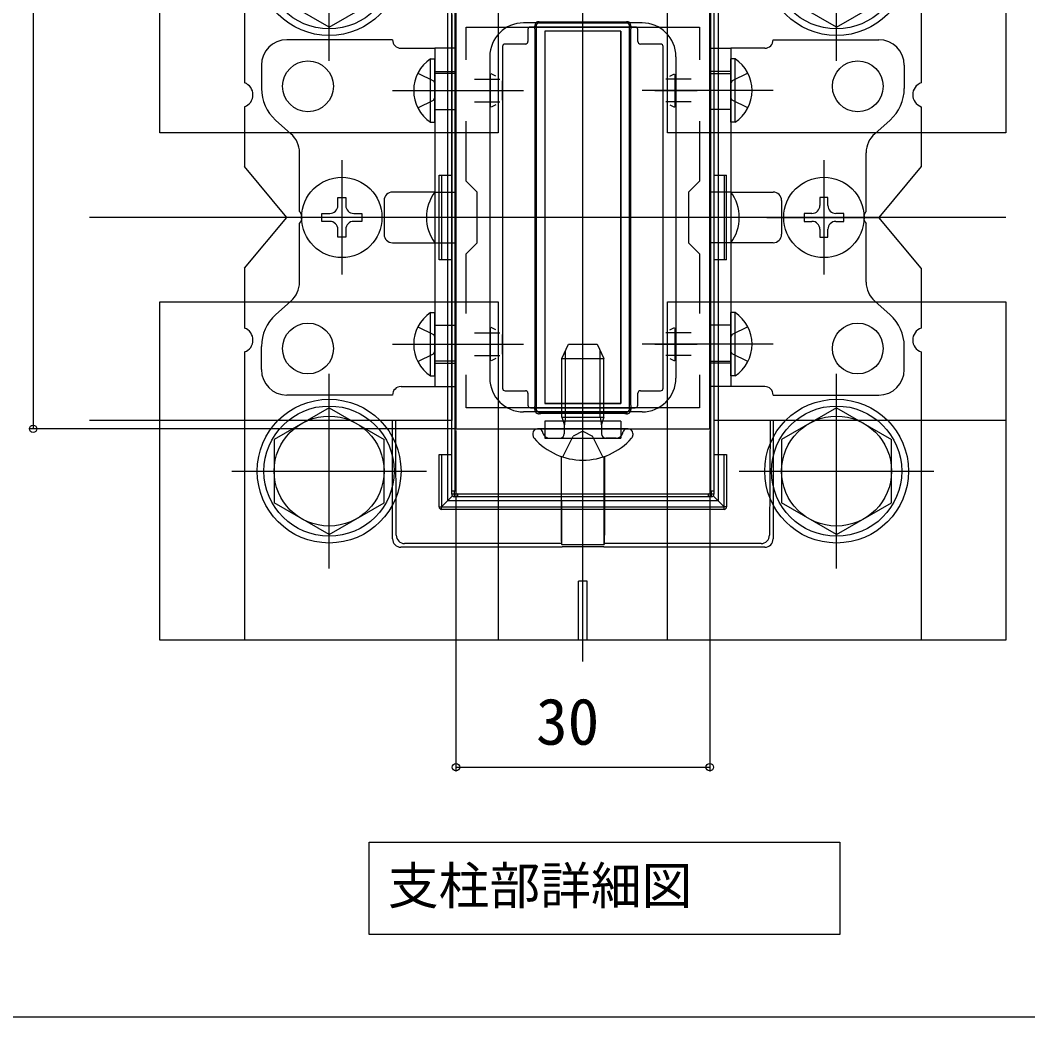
# Model space of a CAD drawing. Units: millimetres, scale not verified, with parts at other scales. Extents: x -875 to 875, y -1300 to 1293.
# Drawn here: x 198.6 to 436.9, y -1299.6 to -1063.9 of the extents above; entities that cross this region are included whole.
import ezdxf
from ezdxf.enums import TextEntityAlignment as Align

# ---------------------------------------------------------------- set-up
doc = ezdxf.new("R2010")
doc.units = ezdxf.units.MM
doc.header["$LTSCALE"] = 8
for name, color, linetype in [('0-2_USER1', 3, 'Continuous'), ('0-3_YKK_11', 7, 'Continuous'), ('0-4_YKK_12', 2, 'Continuous'), ('0-5_YKK_13', 4, 'Continuous'), ('0-6_YKK_D', 6, 'Continuous'), ('0-7_YKK_ZWAK', 7, 'Continuous'), ('0-8_YSS_K', 3, 'Continuous')]:
    doc.layers.add(name, color=color, linetype=linetype)
doc.styles.add('ＭＳ ゴシック', font='')
doc.styles.get('ＭＳ ゴシック').set_extended_font_data('MS Gothic')

msp = doc.modelspace()

# ---------------------------------------------------------------- linework, layer by layer
at = {"layer": '0-2_USER1'}
msp.add_lwpolyline([(281.134, -1272.262), (281.134, -1258.262), (392.442, -1258.262), (392.442, -1280.144), (281.134, -1280.144)], close=True, dxfattribs=at)
at = {"layer": '0-3_YKK_11'}
for p, q in [((309.68, -1075.554), (309.68, -1085.554)), ((353.68, -1075.554), (353.68, -1085.554)), ((304.68, -1080.554), (314.68, -1080.554)), ((348.68, -1080.554), (358.68, -1080.554)), ((309.68, -1135.554), (309.68, -1145.554)), ((353.68, -1135.554), (353.68, -1145.554)), ((304.68, -1140.554), (314.68, -1140.554)), ((348.68, -1140.554), (358.68, -1140.554))]:
    msp.add_line(p, q, dxfattribs=at)
msp.add_lwpolyline([(301.68, -1060.554), (301.68, -1160.554), (361.68, -1160.554), (361.68, -1060.554)], close=True, dxfattribs=at)
for points in [[(304.08, -1073.287), (304.08, -1065.554), (359.28, -1065.554), (359.28, -1073.287)], [(304.08, -1133.287), (304.08, -1119.154), (306.68, -1116.554), (306.68, -1104.554), (304.08, -1101.954), (304.08, -1087.82)], [(359.28, -1087.82), (359.28, -1101.954), (356.68, -1104.554), (356.68, -1116.554), (359.28, -1119.154), (359.28, -1133.287)], [(359.28, -1147.82), (359.28, -1155.554), (304.08, -1155.554), (304.08, -1147.82)]]:
    msp.add_lwpolyline(points, dxfattribs=at)
at = {"layer": '0-4_YKK_12'}
for p, q in [((331.68, -1215.554), (331.68, -1005.554)), ((362.68, -1062.554), (362.68, -1158.554)), ((345.68, -1064.554), (317.68, -1064.554)), ((309.68, -1072.554), (309.68, -1148.554)), ((353.68, -1072.554), (353.68, -1148.554)), ((345.68, -1156.554), (317.68, -1156.554)), ((431.68, -1158.554), (362.68, -1158.554))]:
    msp.add_line(p, q, dxfattribs=at)
msp.add_lwpolyline([(300.68, -1062.554), (300.68, -1158.554), (215.035, -1158.554)], dxfattribs=at)
for centre, start, end in [((317.68, -1072.554), 90, 180), ((345.68, -1072.554), 0, 90), ((317.68, -1148.554), 180, 270), ((345.68, -1148.554), 270, 0)]:
    msp.add_arc(centre, 8, start, end, dxfattribs=at)
at = {"layer": '0-5_YKK_13'}
for p, q in [((251.68, -1010.554), (251.68, -1078.725)), ((411.68, -1010.554), (411.68, -1078.725)), ((271.68, -1073.554), (271.68, -1027.554)), ((391.68, -1073.554), (391.68, -1027.554)), ((363.68, -1043.554), (363.68, -1177.554)), ((300.68, -1175.178), (300.68, -1045.929)), ((301.381, -1045.974), (301.381, -1175.223)), ((361.978, -1175.223), (361.978, -1045.974)), ((362.68, -1045.929), (362.68, -1175.178)), ((271.68, -1065.554), (258.68, -1058.071)), ((271.68, -1065.554), (284.68, -1058.071)), ((391.68, -1065.554), (378.68, -1058.071)), ((391.68, -1065.554), (404.68, -1058.071)), ((322.405, -1064.599), (321.28, -1064.599)), ((322.405, -1064.335), (340.955, -1064.335)), ((322.405, -1064.599), (322.405, -1064.335)), ((340.955, -1064.599), (322.405, -1064.599)), ((340.955, -1064.335), (340.955, -1064.599)), ((342.08, -1064.599), (340.955, -1064.599)), ((318.68, -1066.154), (318.68, -1068.954)), ((344.08, -1065.554), (319.28, -1065.554)), ((320.389, -1154.836), (320.389, -1066.361)), ((320.68, -1065.199), (320.68, -1066.322)), ((320.68, -1066.322), (320.68, -1154.797)), ((340.68, -1066.554), (322.68, -1066.554)), ((322.68, -1066.554), (322.68, -1154.554)), ((340.68, -1066.554), (340.68, -1154.554)), ((342.68, -1066.322), (342.68, -1065.199)), ((342.68, -1154.797), (342.68, -1066.322)), ((342.971, -1066.361), (342.971, -1154.836)), ((344.68, -1068.954), (344.68, -1066.154)), ((286.68, -1068.554), (261.68, -1068.554)), ((318.08, -1069.554), (313.28, -1069.554)), ((350.08, -1069.554), (345.28, -1069.554)), ((376.68, -1068.554), (401.68, -1068.554)), ((288.68, -1070.554), (296.68, -1070.554)), ((312.68, -1070.154), (312.68, -1150.954)), ((350.68, -1150.954), (350.68, -1070.154)), ((374.68, -1070.554), (366.68, -1070.554)), ((255.68, -1074.554), (255.68, -1080.063)), ((295.662, -1088.054), (295.662, -1073.054)), ((295.662, -1073.054), (296.68, -1073.054)), ((296.68, -1088.054), (296.68, -1073.054)), ((367.698, -1073.054), (366.68, -1073.054)), ((366.68, -1088.054), (366.68, -1073.054)), ((367.698, -1088.054), (367.698, -1073.054)), ((407.68, -1074.554), (407.68, -1080.063)), ((296.68, -1076.054), (301.68, -1076.054)), ((301.68, -1076.554), (296.68, -1076.554)), ((309.88, -1084.455), (309.88, -1076.652)), ((311.102, -1077.165), (310.008, -1076.618)), ((352.257, -1077.165), (353.351, -1076.618)), ((353.48, -1084.455), (353.48, -1076.652)), ((366.68, -1076.054), (361.68, -1076.054)), ((361.68, -1076.554), (366.68, -1076.554)), ((306.079, -1077.862), (312.071, -1077.862)), ((312.68, -1082.863), (312.68, -1078.244)), ((350.68, -1082.863), (350.68, -1078.244)), ((357.281, -1077.862), (351.289, -1077.862)), ((286.68, -1080.554), (317.68, -1080.554)), ((376.68, -1080.554), (345.68, -1080.554)), ((306.079, -1083.245), (312.071, -1083.245)), ((311.102, -1083.943), (310.008, -1084.49)), ((357.281, -1083.245), (351.289, -1083.245)), ((352.257, -1083.943), (353.351, -1084.49)), ((251.68, -1084.382), (251.68, -1098.554)), ((296.68, -1085.054), (301.68, -1085.054)), ((366.68, -1085.054), (361.68, -1085.054)), ((411.68, -1084.382), (411.68, -1098.554)), ((259.036, -1087.537), (262.666, -1090.764)), ((295.662, -1088.054), (296.68, -1088.054)), ((367.698, -1088.054), (366.68, -1088.054)), ((404.323, -1087.537), (400.694, -1090.764)), ((264.68, -1109.126), (264.68, -1095.248)), ((398.68, -1109.126), (398.68, -1095.248)), ((274.68, -1097.054), (274.68, -1124.054)), ((388.68, -1097.054), (388.68, -1124.054)), ((297.68, -1100.599), (300.68, -1100.599)), ((297.68, -1120.599), (297.68, -1100.599)), ((298.28, -1100.599), (298.28, -1120.599)), ((362.68, -1100.599), (365.68, -1100.599)), ((365.08, -1100.599), (365.08, -1120.599)), ((365.68, -1120.599), (365.68, -1100.599)), ((411.68, -1098.554), (401.68, -1110.554)), ((296.68, -1104.554), (286.68, -1104.554)), ((296.68, -1104.554), (301.68, -1104.554)), ((366.68, -1104.554), (361.68, -1104.554)), ((366.68, -1104.554), (376.68, -1104.554)), ((284.68, -1106.554), (284.68, -1114.554)), ((378.68, -1106.554), (378.68, -1114.554)), ((288.18, -1110.554), (261.18, -1110.554)), ((264.68, -1125.859), (264.68, -1111.982)), ((375.18, -1110.554), (402.18, -1110.554)), ((398.68, -1125.859), (398.68, -1111.982)), ((411.68, -1122.554), (401.68, -1110.554)), ((275.62, -1113.374), (275.62, -1115.254)), ((387.74, -1113.374), (387.74, -1115.254)), ((286.68, -1116.554), (296.68, -1116.554)), ((296.68, -1116.554), (301.68, -1116.554)), ((366.68, -1116.554), (361.68, -1116.554)), ((376.68, -1116.554), (366.68, -1116.554)), ((300.68, -1120.599), (297.68, -1120.599)), ((365.68, -1120.599), (362.68, -1120.599)), ((251.68, -1122.554), (251.68, -1136.725)), ((411.68, -1122.554), (411.68, -1136.725)), ((259.036, -1133.57), (262.666, -1130.344)), ((404.323, -1133.57), (400.694, -1130.344)), ((296.68, -1148.054), (296.68, -1133.054)), ((366.68, -1148.054), (366.68, -1133.054)), ((292.661, -1136.454), (296.372, -1138.264)), ((296.68, -1136.054), (301.68, -1136.054)), ((311.102, -1137.165), (310.008, -1136.618)), ((352.257, -1137.165), (353.351, -1136.618)), ((366.68, -1136.054), (361.68, -1136.054)), ((370.698, -1136.454), (366.987, -1138.264)), ((296.372, -1138.264), (296.68, -1138.842)), ((306.079, -1137.862), (312.071, -1137.862)), ((309.88, -1144.455), (309.88, -1136.652)), ((312.68, -1142.863), (312.68, -1138.244)), ((331.68, -1169.562), (331.68, -1138.727)), ((350.68, -1142.863), (350.68, -1138.244)), ((357.281, -1137.862), (351.289, -1137.862)), ((353.48, -1144.455), (353.48, -1136.652)), ((366.987, -1138.264), (366.68, -1138.842)), ((255.68, -1146.554), (255.68, -1141.045)), ((286.68, -1140.554), (317.68, -1140.554)), ((335.08, -1140.554), (336.68, -1143.954)), ((376.68, -1140.554), (345.68, -1140.554)), ((407.68, -1146.554), (407.68, -1141.045)), ((251.68, -1142.382), (251.68, -1210.554)), ((306.079, -1143.245), (312.071, -1143.245)), ((327.546, -1157.754), (327.546, -1142.114)), ((335.814, -1157.754), (335.814, -1142.114)), ((357.281, -1143.245), (351.289, -1143.245)), ((411.68, -1142.382), (411.68, -1210.554)), ((301.68, -1144.554), (296.68, -1144.554)), ((296.68, -1145.054), (301.68, -1145.054)), ((311.102, -1143.943), (310.008, -1144.49)), ((326.68, -1143.954), (336.68, -1143.954)), ((326.68, -1157.754), (326.68, -1143.954)), ((336.68, -1157.754), (336.68, -1143.954)), ((352.257, -1143.943), (353.351, -1144.49)), ((361.68, -1144.554), (366.68, -1144.554)), ((366.68, -1145.054), (361.68, -1145.054)), ((271.68, -1193.554), (271.68, -1147.554)), ((295.662, -1148.054), (296.68, -1148.054)), ((367.698, -1148.054), (366.68, -1148.054)), ((391.68, -1193.554), (391.68, -1147.554)), ((288.68, -1150.554), (296.68, -1150.554)), ((374.68, -1150.554), (366.68, -1150.554)), ((286.68, -1152.554), (261.68, -1152.554)), ((313.28, -1151.554), (318.08, -1151.554)), ((318.68, -1152.154), (318.68, -1154.954)), ((344.68, -1154.954), (344.68, -1152.154)), ((345.28, -1151.554), (350.08, -1151.554)), ((376.68, -1152.554), (401.68, -1152.554)), ((271.68, -1155.554), (258.68, -1163.037)), ((271.68, -1155.554), (284.68, -1163.037)), ((319.28, -1155.554), (344.08, -1155.554)), ((320.68, -1154.797), (320.68, -1155.999)), ((340.68, -1154.554), (322.68, -1154.554)), ((342.68, -1155.999), (342.68, -1154.797)), ((391.68, -1155.554), (378.68, -1163.037)), ((391.68, -1155.554), (404.68, -1163.037)), ((322.485, -1156.599), (322.485, -1156.919)), ((340.875, -1156.919), (322.485, -1156.919)), ((326.68, -1157.754), (336.68, -1157.754)), ((340.875, -1156.599), (342.08, -1156.599)), ((340.875, -1156.919), (340.875, -1156.599)), ((286.68, -1186.557), (286.68, -1158.554)), ((287.548, -1185.681), (287.424, -1158.554)), ((340.68, -1158.754), (340.68, -1162.754)), ((375.936, -1158.554), (375.812, -1185.681)), ((376.68, -1158.554), (376.68, -1186.557)), ((319.88, -1161.644), (319.88, -1162.041)), ((321.178, -1160.554), (320.97, -1160.554)), ((342.182, -1160.554), (321.178, -1160.554)), ((322.296, -1161.701), (322.118, -1161.212)), ((322.68, -1162.754), (340.68, -1162.754)), ((323.799, -1162.754), (326.28, -1162.754)), ((326.936, -1167.205), (329.39, -1162.284)), ((331.68, -1161.067), (329.39, -1162.284)), ((331.68, -1161.067), (333.97, -1162.284)), ((336.423, -1167.205), (333.97, -1162.284)), ((339.56, -1162.754), (337.08, -1162.754)), ((341.064, -1161.701), (341.242, -1161.212)), ((343.48, -1161.644), (343.48, -1162.041)), ((258.68, -1163.037), (258.68, -1178.071)), ((284.68, -1178.048), (284.68, -1163.037)), ((378.68, -1163.037), (378.68, -1178.071)), ((404.68, -1178.048), (404.68, -1163.037)), ((297.68, -1166.599), (300.68, -1166.599)), ((297.68, -1178.999), (297.68, -1166.599)), ((298.28, -1166.599), (298.28, -1178.999)), ((326.575, -1167.083), (326.575, -1185.672)), ((326.678, -1187.879), (326.624, -1167.1)), ((336.682, -1187.879), (336.735, -1167.1)), ((336.785, -1167.083), (336.785, -1185.672)), ((362.68, -1166.599), (365.68, -1166.599)), ((365.68, -1166.599), (365.68, -1178.999)), ((248.68, -1170.554), (294.68, -1170.554)), ((368.68, -1170.554), (414.68, -1170.554)), ((300.856, -1176.423), (298.28, -1178.999)), ((300.68, -1175.999), (300.68, -1175.178)), ((302.02, -1176.599), (301.28, -1176.599)), ((302.02, -1175.941), (302.02, -1176.599)), ((302.02, -1175.941), (361.34, -1175.941)), ((361.34, -1176.599), (302.02, -1176.599)), ((361.34, -1175.941), (361.34, -1176.599)), ((362.08, -1176.599), (361.34, -1176.599)), ((362.504, -1176.423), (365.08, -1178.999)), ((362.68, -1175.178), (362.68, -1175.999)), ((271.68, -1185.554), (258.68, -1178.071)), ((271.68, -1185.554), (284.68, -1178.071)), ((297.68, -1178.999), (298.28, -1178.999)), ((298.28, -1178.999), (365.08, -1178.999)), ((298.28, -1179.599), (298.28, -1178.999)), ((363.68, -1177.554), (299.68, -1177.554)), ((365.08, -1179.599), (365.08, -1178.999)), ((391.68, -1185.554), (378.68, -1178.071)), ((391.68, -1185.554), (404.68, -1178.071)), ((365.08, -1179.599), (298.28, -1179.599)), ((326.68, -1188.554), (288.668, -1188.554)), ((326.608, -1187.669), (289.545, -1187.669)), ((326.608, -1187.669), (326.678, -1187.879)), ((326.678, -1187.879), (336.682, -1187.879)), ((326.68, -1188.554), (326.75, -1188.343)), ((326.75, -1188.343), (336.61, -1188.343)), ((336.61, -1188.343), (336.68, -1188.554)), ((374.692, -1188.554), (336.68, -1188.554)), ((336.751, -1187.669), (336.682, -1187.879)), ((373.815, -1187.669), (336.751, -1187.669)), ((332.68, -1196.554), (330.68, -1196.554)), ((330.68, -1210.554), (330.68, -1196.554)), ((332.68, -1210.554), (332.68, -1196.554)), ((411.68, -1210.554), (251.68, -1210.554))]:
    msp.add_line(p, q, dxfattribs=at)
for points in [[(311.68, -1010.554), (311.68, -1090.554), (231.68, -1090.554), (231.68, -1010.554)], [(431.68, -1010.554), (431.68, -1090.554), (351.68, -1090.554), (351.68, -1010.554)], [(340.68, -1154.554), (340.68, -1066.554), (322.68, -1066.554), (322.68, -1154.554)], [(301.68, -1150.554), (301.68, -1070.554), (296.68, -1070.554), (296.68, -1150.554)], [(361.68, -1150.554), (361.68, -1070.554), (366.68, -1070.554), (366.68, -1150.554)], [(311.68, -1130.554), (311.68, -1210.554), (231.68, -1210.554), (231.68, -1130.554)], [(431.68, -1130.554), (431.68, -1210.554), (351.68, -1210.554), (351.68, -1130.554)]]:
    msp.add_lwpolyline(points, close=True, dxfattribs=at)
for points in [[(363.68, -1043.554), (299.68, -1043.554), (299.68, -1177.554)], [(292.661, -1076.454), (296.372, -1078.264), (296.68, -1078.842)], [(370.698, -1076.454), (366.987, -1078.264), (366.68, -1078.842)], [(292.661, -1084.654), (296.372, -1082.844), (296.68, -1082.266)], [(370.698, -1084.654), (366.987, -1082.844), (366.68, -1082.266)], [(251.68, -1122.554), (261.68, -1110.554), (251.68, -1098.554)], [(273.74, -1107.734), (273.74, -1105.854), (275.62, -1105.854), (275.62, -1107.734)], [(389.62, -1107.734), (389.62, -1105.854), (387.74, -1105.854), (387.74, -1107.734)], [(271.86, -1111.494), (269.98, -1111.494), (269.98, -1109.614), (271.86, -1109.614)], [(277.5, -1109.614), (279.38, -1109.614), (279.38, -1111.494), (277.5, -1111.494)], [(385.86, -1109.614), (383.98, -1109.614), (383.98, -1111.494), (385.86, -1111.494)], [(391.5, -1111.494), (393.38, -1111.494), (393.38, -1109.614), (391.5, -1109.614)], [(275.62, -1115.254), (273.74, -1115.254), (273.74, -1113.374)], [(387.74, -1115.254), (389.62, -1115.254), (389.62, -1113.374)], [(295.662, -1148.054), (295.662, -1133.054), (296.68, -1133.054)], [(367.698, -1148.054), (367.698, -1133.054), (366.68, -1133.054)], [(326.68, -1143.954), (328.28, -1140.554), (335.08, -1140.554)], [(292.661, -1144.654), (296.372, -1142.844), (296.68, -1142.266)], [(370.698, -1144.654), (366.987, -1142.844), (366.68, -1142.266)], [(321.28, -1156.599), (322.485, -1156.599), (340.875, -1156.599)], [(326.68, -1157.754), (327.018, -1158.754), (327.28, -1159.526)], [(327.546, -1157.754), (327.425, -1158.754), (327.28, -1159.954)], [(335.814, -1157.754), (335.935, -1158.754), (336.08, -1159.954)], [(336.68, -1157.754), (336.341, -1158.754), (336.08, -1159.526)], [(340.68, -1158.754), (322.68, -1158.754), (322.68, -1162.754)], [(327.28, -1159.526), (327.28, -1160.554), (327.28, -1161.754)], [(336.08, -1159.526), (336.08, -1160.554), (336.08, -1161.754)], [(342.389, -1160.554), (342.182, -1160.554), (341.48, -1160.554)], [(365.68, -1178.999), (365.08, -1178.999), (365.08, -1166.599)]]:
    msp.add_lwpolyline(points, dxfattribs=at)
for centre, radius in [((271.68, -1050.554), 17), ((391.68, -1050.554), 17), ((271.68, -1050.554), 15.4), ((391.68, -1050.554), 15.4), ((266.68, -1079.554), 6), ((396.68, -1079.554), 6), ((274.68, -1110.554), 9.5), ((388.68, -1110.554), 9.5), ((266.68, -1141.554), 6), ((396.68, -1141.554), 6), ((271.68, -1170.554), 17), ((271.68, -1170.554), 15.4), ((391.68, -1170.554), 17), ((391.68, -1170.554), 15.4), ((271.68, -1170.554), 13), ((391.68, -1170.554), 13)]:
    msp.add_circle(centre, radius, dxfattribs=at)
for centre, radius, start, end in [((321.284, -1065.233), 0.965, 85.24763, 185.0487), ((321.28, -1065.199), 0.6, 90, 180), ((320.882, -1064.323), 0.484, 325.23447, 5.98325), ((342.477, -1064.323), 0.484, 174.01675, 214.76553), ((342.076, -1065.233), 0.965, 354.94378, 94.75989), ((342.08, -1065.199), 0.6, 0, 90), ((320.375, -1064.881), 0.44, 263.21027, 313.86521), ((320.436, -1065.608), 0.754, 266.36803, 288.83101), ((342.923, -1065.608), 0.754, 251.16899, 273.63197), ((342.985, -1064.881), 0.44, 226.13479, 276.78973), ((261.68, -1074.554), 6, 90, 180), ((288.68, -1068.554), 2, 180, 270), ((374.68, -1068.554), 2, 270, 0), ((401.68, -1074.554), 6, 0, 90), ((300.734, -1080.554), 9.054, 124.06671, 235.93329), ((362.626, -1080.554), 9.054, 304.06671, 55.93329), ((250.68, -1081.554), 3, 289.47122, 70.52878), ((412.68, -1081.554), 3, 109.47122, 250.52878), ((265.68, -1080.063), 10, 180, 228.36646), ((397.68, -1080.063), 10, 311.63354, 0), ((258.68, -1095.248), 6, 0, 48.36646), ((404.68, -1095.248), 6, 131.63354, 180), ((286.68, -1106.554), 2, 90, 180), ((304.68, -1110.554), 10, 143.1301, 216.8699), ((358.68, -1110.554), 10, 323.1301, 36.8699), ((376.68, -1106.554), 2, 0, 90), ((271.86, -1107.734), 1.88, 270, 0), ((277.5, -1107.734), 1.88, 180, 270), ((385.86, -1107.734), 1.88, 270, 0), ((391.5, -1107.734), 1.88, 180, 270), ((263.28, -1110.554), 2, 314.427, 45.573), ((400.08, -1110.554), 2, 134.427, 225.573), ((271.86, -1113.374), 1.88, 0, 90), ((277.5, -1113.374), 1.88, 90, 180), ((385.86, -1113.374), 1.88, 0, 90), ((391.5, -1113.374), 1.88, 90, 180), ((286.68, -1114.554), 2, 180, 270), ((376.68, -1114.554), 2, 270, 0), ((258.68, -1125.859), 6, 311.63354, 0), ((404.68, -1125.859), 6, 180, 228.36646), ((265.68, -1141.045), 10, 131.63354, 180), ((300.734, -1140.554), 9.054, 124.06671, 235.93329), ((362.626, -1140.554), 9.054, 304.06671, 55.93329), ((397.68, -1141.045), 10, 0, 48.36646), ((250.68, -1139.554), 3, 289.47122, 70.52878), ((412.68, -1139.554), 3, 109.47122, 250.52878), ((261.68, -1146.554), 6, 180, 270), ((401.68, -1146.554), 6, 270, 0), ((288.68, -1152.554), 2, 90, 180), ((374.68, -1152.554), 2, 0, 90), ((320.436, -1154.083), 0.754, 266.36803, 288.83101), ((342.923, -1154.083), 0.754, 251.16899, 273.63197), ((321.278, -1156.033), 0.962, 175.06323, 275.18399), ((320.385, -1156.825), 0.878, 70.35948, 94.26698), ((321.28, -1155.999), 0.6, 180, 270), ((320.743, -1156.921), 0.626, 353.54785, 30.96417), ((342.617, -1156.921), 0.626, 149.03583, 186.45215), ((342.082, -1156.033), 0.962, 264.8078, 4.94499), ((342.08, -1155.999), 0.6, 270, 0), ((342.975, -1156.825), 0.878, 85.73302, 109.64052), ((320.97, -1161.644), 1.091, 90, 180), ((320.98, -1162.041), 1.1, 180, 221.56083), ((331.68, -1152.554), 15.4, 221.56083, 318.43917), ((321.178, -1161.554), 1, 20, 90), ((323.799, -1161.154), 1.6, 200, 270), ((326.28, -1161.754), 1, 270, 0), ((337.08, -1161.754), 1, 180, 270), ((339.56, -1161.154), 1.6, 270, 340), ((342.182, -1161.554), 1, 90, 160), ((342.389, -1161.644), 1.091, 0, 90), ((342.38, -1162.041), 1.1, 318.43917, 0), ((301.186, -1172.754), 2.477, 258.19876, 274.51239), ((301.157, -1186.799), 10.811, 89.09507, 92.53185), ((301.28, -1175.999), 0.6, 180, 270), ((299.391, -1176.142), 1.944, 346.42187, 4.51215), ((362.173, -1172.754), 2.477, 265.48761, 281.80124), ((363.969, -1176.142), 1.944, 175.48785, 193.57813), ((362.202, -1186.799), 10.811, 87.46815, 90.90493), ((362.08, -1175.999), 0.6, 270, 0), ((298.28, -1178.999), 0.6, 180, 270), ((365.08, -1178.999), 0.6, 270, 0), ((289.551, -1185.666), 2.004, 180.44387, 269.81844), ((373.808, -1185.666), 2.004, 270.18156, 359.55613)]:
    msp.add_arc(centre, radius, start, end, dxfattribs=at)
for centre, major_axis, ratio, start_param, end_param in [((319.825, -1063.999), (6.084, -0.43), 0.027874, 4.9700486, 5.1523045), ((343.535, -1063.999), (6.084, 0.43), 0.027874, 4.2724735, 4.4547294), ((319.28, -1066.154), (-0.424, 0.424), 0.999695, 5.4979394, 7.0684312), ((320.08, -1064.253), (0.43, -6.084), 0.027874, 1.2150746, 1.3929019), ((343.28, -1064.253), (-0.43, -6.084), 0.027874, 4.8902834, 5.0681107), ((344.08, -1066.154), (0.424, 0.424), 0.999695, 5.4979394, 7.0684312), ((313.28, -1070.154), (-0.424, 0.424), 0.999695, 5.4979394, 7.0684312), ((318.08, -1068.954), (0.424, -0.424), 0.999695, 5.4979394, 7.0684312), ((345.28, -1068.954), (-0.424, -0.424), 0.999695, 5.4979394, 7.0684312), ((350.08, -1070.154), (0.424, 0.424), 0.999695, 5.4979394, 7.0684312), ((313.28, -1150.954), (-0.424, -0.424), 0.999695, 5.4979394, 7.0684312), ((318.08, -1152.154), (0.424, 0.424), 0.999695, 5.4979394, 7.0684312), ((345.28, -1152.154), (-0.424, 0.424), 0.999695, 5.4979394, 7.0684312), ((350.08, -1150.954), (0.424, -0.424), 0.999695, 5.4979394, 7.0684312), ((319.28, -1154.954), (-0.424, -0.424), 0.999695, 5.4979394, 7.0684312), ((320.08, -1157.462), (-0.428, -6.083), 0.022498, 1.8236152, 2.0187174), ((343.28, -1157.462), (0.428, -6.083), 0.022498, 4.2644679, 4.4595701), ((344.08, -1154.954), (0.424, -0.424), 0.999695, 5.4979394, 7.0684312), ((320.343, -1157.199), (6.083, 0.428), 0.022498, 1.2094857, 1.40045), ((343.016, -1157.199), (6.083, -0.428), 0.022498, 1.7411427, 1.9321069), ((301.28, -1176.298), (-0.424, -6.081), 0.004381, 1.6219236, 1.7488196), ((301.58, -1175.999), (6.081, 0.424), 0.004381, 1.498021, 1.6118461), ((361.78, -1175.999), (6.081, -0.424), 0.004381, 1.5297466, 1.6435716), ((362.08, -1176.298), (0.424, -6.081), 0.004381, 4.5343657, 4.6612617), ((288.683, -1186.542), (0.974, 1.765), 0.991424, 2.0784135, 3.641926), ((326.61, -1185.672), (0, 2), 0.017455, 1.5707963, 3.0892328), ((336.75, -1185.672), (0, 2), 0.017455, 3.1939525, 4.712389), ((374.677, -1186.542), (-0.974, 1.765), 0.991424, 2.6412593, 4.2047718)]:
    msp.add_ellipse(centre, major_axis=major_axis, ratio=ratio, start_param=start_param, end_param=end_param, dxfattribs=at)
at = {"layer": '0-6_YKK_D'}
for p, q in [((201.68, -1060.554), (201.68, -1160.554)), ((301.28, -1160.554), (200.68, -1160.554)), ((301.68, -1160.954), (301.68, -1241.554)), ((361.68, -1160.954), (361.68, -1241.554)), ((301.68, -1240.554), (361.68, -1240.554))]:
    msp.add_line(p, q, dxfattribs=at)
for centre in [(201.68, -1160.554), (301.68, -1240.554), (361.68, -1240.554)]:
    msp.add_circle(centre, 0.875, dxfattribs=at)
at = {"layer": '0-7_YKK_ZWAK'}
msp.add_lwpolyline([(-875, -1299.6), (875, -1299.6), (875, 1250.4)], dxfattribs=at)
at = {"layer": '0-8_YSS_K'}
msp.add_line((431.68, -1110.554), (215.035, -1110.554), dxfattribs=at)

# ---------------------------------------------------------------- texts
at = {"layer": '0-2_USER1', "style": 'ＭＳ ゴシック'}
msp.add_text('支柱部詳細図', height=8.798, dxfattribs=at).set_placement((285.576, -1275.608), align=Align.BOTTOM_LEFT)
at = {"layer": '0-6_YKK_D', "style": 'ＭＳ ゴシック'}
msp.add_text('30', height=11, dxfattribs=at).set_placement((320.6, -1238.554), align=Align.BOTTOM_LEFT)

doc.saveas('drawing.dxf')
